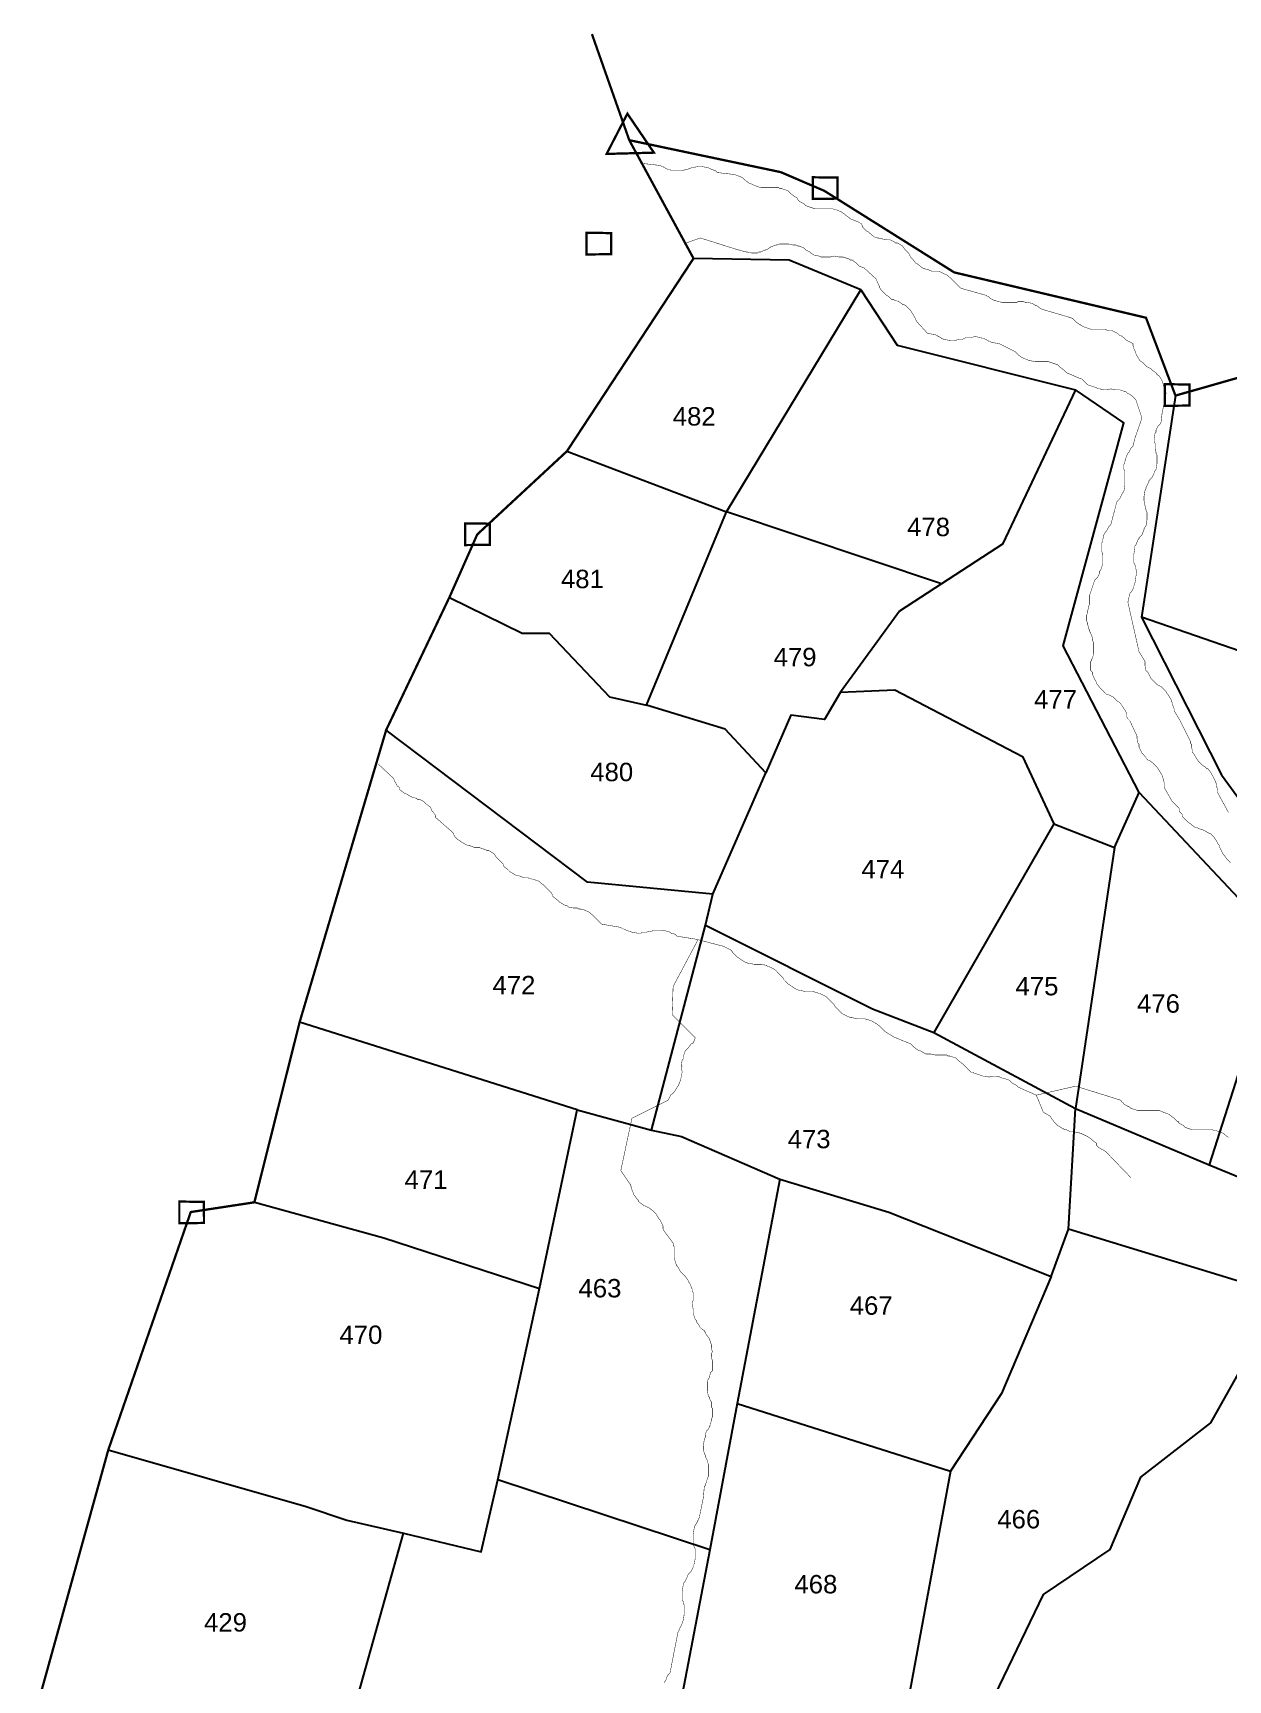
# Model space of a CAD drawing. Header units: inches. Extents: x 617 to 4497, y -923 to 1824.
# Drawn here: x 2401.6 to 2661.3, y 918.7 to 1276.6 of the extents above; entities that cross this region are included whole.
import ezdxf
from ezdxf.enums import TextEntityAlignment as Align

# ---------------------------------------------------------------- set-up
doc = ezdxf.new("R2010")
doc.units = ezdxf.units.IN
doc.header["$LTSCALE"] = 15
doc.header["$MEASUREMENT"] = 0
for name, color, linetype in [('BOUNDARY', 5, 'Continuous'), ('PLOT', 7, 'Continuous'), ('PLOT NO', 7, 'Continuous'), ('STREAM', 130, 'SL')]:
    doc.layers.add(name, color=color, linetype=linetype)
doc.styles.get("Standard").update_dxf_attribs({"font": 'arial.ttf'})
doc.linetypes.add('SL', pattern='A,8e-06,[1,streme line,S=0.066667,R=0,X=0,Y=0],-0.839413', length=0.839421)

msp = doc.modelspace()

# ---------------------------------------------------------------- linework, layer by layer
at = {"layer": 'BOUNDARY', "const_width": 0.5}
msp.add_lwpolyline([(2665.48, 1202.2), (2649.89, 1197.76), (2643.48, 1214.68), (2601.81, 1224.53), (2573.61, 1242.24), (2564.13, 1246.31), (2531.21, 1253.26), (2523.1, 1276.3), (2531.21, 1253.26), (2545.17, 1227.56), (2517.67, 1185.68), (2498.18, 1167.59), (2492.12, 1153.91), (2478.39, 1125.1), (2459.59, 1061.64), (2449.75, 1022.48), (2435.93, 1020.37), (2418.02, 968.71), (2401.89, 910.57)], dxfattribs=at)
at = {"layer": 'PLOT', "color": 3, "const_width": 0.5}
for points in [[(2530.8, 1259.01), (2526.29, 1250.27), (2536.57, 1250.54), (2530.8, 1259.01)], [(2571.11, 1245.19), (2576.45, 1245.14), (2576.47, 1240.55), (2571.11, 1240.5), (2571.11, 1245.19), (2571.11, 1245.19)], [(2521.93, 1233.13), (2527.27, 1233.07), (2527.3, 1228.48), (2521.93, 1228.43), (2521.93, 1233.13), (2521.93, 1233.13)], [(2647.57, 1200.23), (2652.91, 1200.18), (2652.94, 1195.59), (2647.57, 1195.54), (2647.57, 1200.23), (2647.57, 1200.23)], [(2495.56, 1169.98), (2500.9, 1169.93), (2500.92, 1165.34), (2495.56, 1165.29), (2495.56, 1169.98), (2495.56, 1169.98)], [(2433.45, 1022.64), (2438.79, 1022.59), (2438.81, 1018), (2433.45, 1017.94), (2433.45, 1022.64), (2433.45, 1022.64)]]:
    msp.add_lwpolyline(points, dxfattribs=at)
at = {"layer": 'PLOT'}
for points in [[(2519.89, 1042.56), (2536.07, 1038.17), (2547.76, 1082.69), (2549.38, 1089.46), (2560.88, 1115.77), (2552.07, 1125.3), (2534.94, 1130.47), (2552.34, 1172.54), (2581.53, 1220.74), (2565.92, 1227.22), (2545.17, 1227.56)], [(2581.53, 1220.74), (2589.42, 1208.69), (2628.18, 1199.04), (2612.3, 1165.5), (2599.06, 1156.85), (2552.34, 1172.54)], [(2577.11, 1133.33), (2588.91, 1133.81), (2616.65, 1119.38), (2623.45, 1104.72), (2636.65, 1099.54), (2641.97, 1111.51), (2625.48, 1143.41), (2638.64, 1191.86), (2628.18, 1199.04)], [(2649.89, 1197.76), (2642.49, 1149.6), (2659.9, 1115.36), (2675.84, 1093.56), (2708.52, 1082.88), (2725.3, 1086.94), (2714.88, 1105.44), (2712.45, 1125.41), (2642.49, 1149.6)], [(2517.67, 1185.68), (2552.34, 1172.54)], [(2599.06, 1156.85), (2589.92, 1150.95), (2577.11, 1133.33), (2573.6, 1127.4), (2566.35, 1128.32), (2560.88, 1115.77)], [(2492.12, 1153.91), (2507.97, 1146.14), (2513.79, 1146.14), (2526.94, 1132.3), (2534.94, 1130.47)], [(2549.38, 1089.46), (2522.12, 1092.02), (2478.39, 1125.1)], [(2905.41, 1088.84), (2884.37, 1068.89), (2859.84, 1063.89), (2856.59, 1048.14), (2821.92, 1053.83), (2795.04, 1058.97), (2755.12, 1067.92), (2747.41, 1072.53), (2732.64, 1074.26), (2725.99, 1074.37), (2701.87, 1074.31), (2679.5, 1082.16), (2663.66, 1088.51), (2641.97, 1111.51)], [(2623.45, 1104.72), (2597.39, 1059.41)], [(2636.65, 1099.54), (2628.17, 1042.83)], [(2547.76, 1082.69), (2584.05, 1064.54), (2597.39, 1059.41), (2628.17, 1042.83), (2657.23, 1030.65), (2684.6, 1019.42), (2696.25, 998.52), (2698.82, 997.79), (2732.64, 1004.71), (2743.89, 1005.64), (2743.64, 1018.17), (2740.8, 1018.17), (2735.83, 1027.8), (2727.42, 1060), (2725.99, 1074.37)], [(2675.03, 1070.84), (2664.6, 1053.73), (2657.23, 1030.65)], [(2449.49, 859.42), (2455.85, 857.75), (2467.28, 897.58), (2482.14, 950.62), (2499.06, 946.55), (2502.65, 962.18), (2511.73, 1003.73), (2519.89, 1042.56), (2459.59, 1061.64)], [(2763.8, 1003.55), (2763.28, 973.23), (2761.85, 914.84), (2765.74, 878.04), (2764.36, 848.4), (2726.07, 853.94), (2725.45, 856.4), (2686.46, 860.95), (2656.28, 865.62), (2624.79, 873.88), (2606.07, 880.85), (2610.69, 915.47), (2621.2, 937.26), (2635.67, 947.05), (2642.35, 962.78), (2657.54, 974.56), (2665.54, 988.73), (2669.04, 1003.71), (2626.62, 1016.63), (2628.17, 1042.83)], [(2536.07, 1038.17), (2542.55, 1036.8), (2563.94, 1027.51), (2587.63, 1020.36), (2622.85, 1006.37), (2626.62, 1016.63)], [(2563.94, 1027.51), (2554.69, 978.76), (2548.7, 946.99), (2540.51, 904.17), (2528.91, 840.64)], [(2449.75, 1022.48), (2477.85, 1014.8), (2511.73, 1003.73)], [(2622.85, 1006.37), (2612.1, 980.91), (2601.01, 964.06), (2587, 888.44), (2606.07, 880.85)], [(2554.69, 978.76), (2601.01, 964.06)], [(2418.02, 968.71), (2461.03, 956.4), (2469.86, 953.4), (2482.14, 950.62)], [(2548.7, 946.99), (2502.65, 962.18)]]:
    msp.add_lwpolyline(points, dxfattribs=at)
at = {"layer": 'STREAM', "color": 4, "lineweight": 0, "const_width": 0.1}
for points in [[(2661.41, 1107.19), (2659.01, 1111.56), (2659.01, 1112.21), (2658.79, 1113.09), (2658.79, 1113.31), (2658.57, 1113.96), (2657.92, 1115.28), (2657.7, 1115.49), (2657.7, 1115.71), (2657.04, 1116.59), (2656.6, 1116.81), (2656.39, 1117.02), (2655.73, 1117.46), (2655.07, 1118.12), (2654.86, 1118.34), (2654.42, 1118.99), (2653.76, 1120.08), (2653.54, 1120.3), (2653.54, 1120.74), (2653.33, 1121.61), (2653.33, 1122.05), (2653.11, 1122.27), (2653.11, 1122.71), (2650.92, 1127.08), (2649.61, 1129.27), (2649.61, 1129.7), (2649.17, 1130.8), (2649.17, 1131.02), (2648.95, 1131.67), (2648.3, 1132.76), (2648.08, 1132.98), (2647.86, 1133.42), (2647.2, 1134.08), (2646.99, 1134.29), (2646.77, 1134.51), (2645.89, 1134.95), (2645.24, 1135.61), (2645.02, 1135.82), (2644.58, 1136.26), (2643.92, 1137.57), (2643.71, 1137.79), (2643.49, 1138.01), (2643.27, 1139.1), (2643.27, 1139.54), (2643.27, 1139.76), (2643.27, 1139.98), (2641.96, 1142.16), (2639.55, 1152.88), (2639.99, 1154.84), (2640.43, 1155.28), (2640.86, 1156.16), (2640.86, 1156.37), (2641.08, 1157.03), (2641.3, 1158.34), (2641.3, 1158.56), (2641.52, 1159), (2641.3, 1160.09), (2641.3, 1160.31), (2641.3, 1160.53), (2640.86, 1161.4), (2640.86, 1162.5), (2640.86, 1162.71), (2640.86, 1163.37), (2641.08, 1164.68), (2641.08, 1165.12), (2641.3, 1165.34), (2641.74, 1166.43), (2641.96, 1166.65), (2641.96, 1166.87), (2642.18, 1167.09), (2642.61, 1167.52), (2643.05, 1168.62), (2643.05, 1168.84), (2643.49, 1169.49), (2643.71, 1170.8), (2643.71, 1171.02), (2643.71, 1171.46), (2643.71, 1172.33), (2643.49, 1172.77), (2643.49, 1172.99), (2643.27, 1173.86), (2643.05, 1174.96), (2643.05, 1175.18), (2643.05, 1175.83), (2643.27, 1177.14), (2643.49, 1177.58), (2643.49, 1177.8), (2643.92, 1178.67), (2644.14, 1179.11), (2644.14, 1179.33), (2644.36, 1179.55), (2644.8, 1179.98), (2645.24, 1180.86), (2645.24, 1181.08), (2645.67, 1181.73), (2645.89, 1183.05), (2645.89, 1183.48), (2645.89, 1183.7), (2645.89, 1184.79), (2645.67, 1185.23), (2645.67, 1185.45), (2645.46, 1186.32), (2645.46, 1187.42), (2645.24, 1187.64), (2645.24, 1188.29), (2645.46, 1189.6), (2645.67, 1189.82), (2645.67, 1190.26), (2646.11, 1191.13), (2646.33, 1191.35), (2646.55, 1191.57), (2646.77, 1192.01), (2646.99, 1193.98), (2647.86, 1198.35), (2647.64, 1198.57), (2647.64, 1199), (2647.2, 1200.1), (2647.2, 1200.32), (2646.99, 1200.97), (2646.33, 1202.06), (2645.89, 1202.28), (2645.89, 1202.5), (2645.02, 1203.16), (2644.8, 1203.38), (2644.58, 1203.6), (2643.71, 1204.03), (2643.05, 1204.69), (2642.83, 1204.91), (2642.18, 1205.34), (2641.52, 1206.44), (2641.3, 1206.87), (2641.3, 1207.09), (2640.86, 1207.97), (2640.86, 1208.4), (2640.65, 1208.62), (2640.65, 1209.06), (2639.33, 1209.72), (2638.9, 1210.15), (2638.02, 1210.81), (2637.8, 1210.81), (2637.37, 1211.25), (2636.05, 1211.9), (2635.84, 1211.9), (2635.4, 1211.9), (2634.52, 1212.12), (2634.09, 1212.12), (2633.87, 1212.12), (2632.99, 1212.12), (2631.9, 1212.12), (2631.68, 1212.12), (2631.03, 1212.34), (2629.71, 1212.78), (2629.5, 1213), (2629.06, 1213.21), (2628.4, 1213.65), (2627.97, 1214.09), (2627.53, 1214.53), (2626.22, 1214.96), (2620.97, 1216.49), (2620.53, 1216.71), (2619.66, 1217.37), (2619.44, 1217.37), (2618.78, 1217.81), (2617.47, 1218.02), (2617.25, 1218.02), (2616.82, 1218.24), (2615.72, 1218.24), (2615.5, 1218.02), (2615.29, 1218.02), (2614.19, 1218.02), (2613.32, 1218.02), (2613.1, 1218.02), (2612.23, 1218.02), (2611.13, 1218.24), (2610.7, 1218.46), (2610.48, 1218.46), (2609.6, 1218.9), (2609.17, 1219.34), (2608.95, 1219.34), (2608.73, 1219.55), (2603.26, 1221.08), (2602.83, 1221.52), (2602.39, 1221.96), (2601.73, 1222.61), (2601.51, 1222.83), (2601.08, 1223.27), (2599.98, 1224.14), (2599.76, 1224.14), (2599.33, 1224.36), (2598.45, 1224.8), (2598.02, 1224.8), (2597.8, 1224.8), (2596.92, 1224.8), (2595.83, 1225.24), (2595.61, 1225.24), (2594.96, 1225.46), (2593.86, 1226.33), (2593.64, 1226.55), (2593.42, 1226.55), (2592.77, 1227.42), (2592.55, 1227.64), (2592.33, 1227.86), (2592.11, 1228.3), (2591.89, 1228.74), (2591.24, 1229.39), (2591.02, 1229.61), (2590.58, 1230.27), (2589.49, 1230.92), (2589.05, 1230.92), (2588.83, 1231.14), (2587.96, 1231.58), (2587.52, 1231.58), (2587.3, 1231.58), (2586.21, 1231.8), (2585.34, 1232.01), (2585.12, 1232.01), (2584.46, 1232.23), (2583.37, 1233.11), (2583.15, 1233.33), (2582.71, 1233.55), (2582.06, 1234.2), (2581.84, 1234.42), (2581.84, 1234.64), (2581.62, 1235.08), (2580.96, 1235.51), (2579.22, 1236.17), (2579, 1236.39), (2578.12, 1237.04), (2577.9, 1237.26), (2577.25, 1237.7), (2576.15, 1238.14), (2575.72, 1238.14), (2575.5, 1238.35), (2574.41, 1238.35), (2573.97, 1238.35), (2573.75, 1238.35), (2572.88, 1238.35), (2571.78, 1238.35), (2571.56, 1238.35), (2570.91, 1238.57), (2569.6, 1239.01), (2569.38, 1239.23), (2569.16, 1239.45), (2568.28, 1239.89), (2568.07, 1240.1), (2567.85, 1240.32), (2567.63, 1240.76), (2567.19, 1240.98), (2566.32, 1241.63), (2566.1, 1241.85), (2565.66, 1242.29), (2564.35, 1242.73), (2563.91, 1242.73), (2563.69, 1242.95), (2562.6, 1242.95), (2562.38, 1242.95), (2562.16, 1242.95), (2561.07, 1242.95), (2560.2, 1242.95), (2559.76, 1242.95), (2559.1, 1243.16), (2558.01, 1243.6), (2557.57, 1243.82), (2557.35, 1243.82), (2556.48, 1244.48), (2556.26, 1244.69), (2556.04, 1244.91), (2555.82, 1245.13), (2554.07, 1245.79), (2550.36, 1246.22), (2549.92, 1246.66), (2549.05, 1246.88), (2548.83, 1247.1), (2548.17, 1247.32), (2546.86, 1247.54), (2546.42, 1247.54), (2546.2, 1247.54), (2545.11, 1247.32), (2544.67, 1247.32), (2544.46, 1247.1), (2543.58, 1246.88), (2542.71, 1246.66), (2542.49, 1246.66), (2541.61, 1246.66), (2540.3, 1246.66), (2540.08, 1246.88), (2539.65, 1246.88), (2538.77, 1247.32), (2538.55, 1247.54), (2538.33, 1247.54), (2537.9, 1247.76), (2534.18, 1248.19)], [(2543.58, 1230.92), (2546.64, 1232.01), (2554.95, 1229.39), (2555.17, 1229.39), (2555.82, 1229.17), (2556.7, 1228.95), (2556.92, 1228.95), (2557.79, 1228.74), (2559.1, 1228.74), (2559.32, 1228.95), (2559.76, 1228.95), (2560.63, 1229.39), (2560.85, 1229.39), (2561.29, 1229.61), (2561.94, 1230.05), (2563.04, 1230.48), (2563.26, 1230.48), (2563.91, 1230.7), (2565.22, 1230.7), (2565.44, 1230.7), (2565.88, 1230.7), (2566.75, 1230.48), (2567.19, 1230.48), (2567.41, 1230.48), (2567.85, 1230.27), (2568.07, 1230.27), (2569.16, 1229.83), (2569.6, 1229.39), (2570.47, 1228.95), (2570.69, 1228.74), (2571.34, 1228.3), (2572.44, 1228.08), (2572.88, 1227.86), (2573.09, 1227.86), (2574.19, 1227.86), (2574.62, 1227.86), (2574.84, 1227.86), (2575.72, 1228.08), (2576.81, 1227.86), (2577.03, 1227.86), (2577.68, 1227.86), (2579, 1227.42), (2579.22, 1227.21), (2579.65, 1227.21), (2580.53, 1226.55), (2580.75, 1226.33), (2580.96, 1226.11), (2581.18, 1225.89), (2582.28, 1225.46), (2584.9, 1223.05), (2585.12, 1222.4), (2585.55, 1221.52), (2585.55, 1221.3), (2585.99, 1220.65), (2586.87, 1219.77), (2587.09, 1219.55), (2587.52, 1219.34), (2588.18, 1218.68), (2588.62, 1218.68), (2588.83, 1218.46), (2589.71, 1218.24), (2590.58, 1217.59), (2590.8, 1217.59), (2591.46, 1217.15), (2592.33, 1216.27), (2592.55, 1215.84), (2592.77, 1215.62), (2593.21, 1214.74), (2593.42, 1214.53), (2593.42, 1214.31), (2593.64, 1213.87), (2596.05, 1211.25), (2597.58, 1211.03), (2598.02, 1210.81), (2598.89, 1210.37), (2599.11, 1210.15), (2599.76, 1209.93), (2601.08, 1209.72), (2601.51, 1209.72), (2601.73, 1209.72), (2602.83, 1209.93), (2603.04, 1209.93), (2603.48, 1209.93), (2604.36, 1210.37), (2605.23, 1210.37), (2605.45, 1210.37), (2606.32, 1210.59), (2607.63, 1210.37), (2607.85, 1210.15), (2608.29, 1210.15), (2609.17, 1209.72), (2609.38, 1209.5), (2609.6, 1209.5), (2610.04, 1209.28), (2611.57, 1209.06), (2614.63, 1207.53), (2615.07, 1207.31), (2615.72, 1206.66), (2615.94, 1206.44), (2616.6, 1206), (2617.69, 1205.56), (2618.13, 1205.34), (2618.35, 1205.34), (2619.44, 1205.13), (2619.88, 1205.13), (2620.1, 1205.13), (2620.97, 1205.13), (2622.06, 1205.13), (2622.28, 1205.13), (2622.94, 1204.91), (2624.25, 1204.47), (2624.47, 1204.25), (2624.69, 1204.03), (2625.56, 1203.38), (2625.78, 1203.16), (2626, 1202.94), (2626.22, 1202.72), (2629.28, 1201.41), (2629.5, 1201.41), (2629.93, 1200.97), (2630.59, 1200.32), (2630.81, 1200.1), (2631.46, 1199.88), (2632.78, 1199.44), (2632.99, 1199.22), (2633.43, 1199.22), (2634.31, 1199), (2634.74, 1199), (2634.96, 1199), (2635.84, 1199.22), (2636.93, 1199), (2637.15, 1199), (2637.8, 1199), (2639.12, 1198.57), (2639.33, 1198.35), (2639.77, 1198.13), (2640.43, 1197.69), (2640.86, 1197.26), (2641.3, 1196.82), (2642.61, 1192.88), (2641.08, 1188.51), (2640.65, 1186.76), (2640.21, 1186.32), (2639.77, 1185.45), (2639.55, 1185.23), (2639.33, 1184.79), (2638.9, 1183.48), (2638.9, 1183.05), (2638.68, 1182.83), (2638.68, 1181.73), (2638.9, 1181.3), (2638.9, 1181.08), (2638.9, 1180.2), (2638.9, 1179.11), (2638.9, 1178.89), (2638.9, 1178.24), (2638.68, 1176.92), (2638.46, 1176.71), (2638.24, 1176.27), (2637.8, 1175.39), (2637.58, 1175.18), (2637.37, 1174.96), (2637.15, 1174.74), (2636.71, 1172.99), (2635.84, 1169.71), (2635.4, 1169.27), (2634.96, 1168.4), (2634.74, 1168.18), (2634.31, 1167.52), (2634.09, 1166.43), (2634.09, 1165.99), (2633.87, 1165.77), (2633.87, 1164.68), (2633.87, 1164.24), (2633.87, 1164.03), (2634.09, 1163.15), (2634.09, 1162.06), (2634.09, 1161.84), (2634.09, 1161.18), (2633.65, 1159.87), (2633.43, 1159.65), (2633.43, 1159.22), (2632.99, 1158.34), (2632.78, 1158.12), (2632.56, 1157.9), (2632.34, 1157.69), (2631.25, 1154.41), (2631.25, 1152.44), (2631.03, 1152), (2630.81, 1150.91), (2630.81, 1150.69), (2630.59, 1150.03), (2630.59, 1148.72), (2630.81, 1148.5), (2630.81, 1148.07), (2631.03, 1147.19), (2631.25, 1146.76), (2631.25, 1146.54), (2631.68, 1145.66), (2631.9, 1144.79), (2631.9, 1144.57), (2632.12, 1143.91), (2632.12, 1142.38), (2632.12, 1142.16), (2632.12, 1141.73), (2631.9, 1140.85), (2631.68, 1140.42), (2631.68, 1140.2), (2631.46, 1139.98), (2631.46, 1138.01), (2631.9, 1137.57), (2631.9, 1137.14), (2632.34, 1136.04), (2632.56, 1135.82), (2632.78, 1135.17), (2633.65, 1134.08), (2633.87, 1133.86), (2634.09, 1133.64), (2634.74, 1132.98), (2635.18, 1132.76), (2635.4, 1132.76), (2636.27, 1132.33), (2636.93, 1131.67), (2637.15, 1131.45), (2637.8, 1131.02), (2638.46, 1130.14), (2638.68, 1129.7), (2638.9, 1129.49), (2639.33, 1128.61), (2639.33, 1128.17), (2639.33, 1127.95), (2639.55, 1127.52), (2639.99, 1127.08), (2641.52, 1123.8), (2641.52, 1123.36), (2641.74, 1122.27), (2641.96, 1122.05), (2641.96, 1121.4), (2642.61, 1120.08), (2642.83, 1119.87), (2643.05, 1119.65), (2643.71, 1118.77), (2643.92, 1118.55), (2644.14, 1118.55), (2645.02, 1117.9), (2645.67, 1117.24), (2645.89, 1117.02), (2646.33, 1116.37), (2646.99, 1115.28), (2646.99, 1115.06), (2647.2, 1114.62), (2647.42, 1113.74), (2647.42, 1113.31), (2647.42, 1113.09), (2647.42, 1112.65), (2649.17, 1109.59), (2650.7, 1108.06), (2650.7, 1107.41), (2651.36, 1106.75), (2651.36, 1106.31), (2651.79, 1105.87), (2652.67, 1105), (2653.11, 1104.78), (2653.33, 1104.56), (2654.2, 1103.91), (2654.64, 1103.91), (2654.86, 1103.69), (2655.73, 1103.47), (2656.6, 1103.03), (2656.82, 1102.81), (2657.48, 1102.6), (2658.35, 1101.72), (2658.57, 1101.28), (2658.79, 1101.07), (2659.23, 1100.19), (2659.45, 1099.97), (2659.45, 1099.75), (2659.66, 1099.32), (2659.88, 1098.88), (2660.32, 1098), (2660.54, 1097.79), (2660.98, 1097.13), (2661.85, 1096.26)], [(2476.69, 1117.68), (2479.96, 1114.62), (2480.18, 1114.18), (2480.18, 1113.96), (2480.4, 1113.74), (2480.84, 1112.87), (2481.28, 1112.65), (2481.28, 1112.21), (2482.37, 1111.34), (2483.03, 1111.12), (2483.24, 1110.9), (2484.12, 1110.47), (2484.99, 1110.25), (2485.21, 1110.03), (2485.65, 1110.03), (2486.52, 1109.59), (2486.74, 1109.37), (2486.96, 1109.15), (2488.05, 1108.28), (2488.27, 1107.62), (2488.49, 1107.41), (2489.15, 1106.53), (2489.15, 1106.09), (2492.64, 1103.03), (2492.86, 1102.81), (2493.08, 1102.6), (2493.08, 1102.38), (2493.3, 1101.94), (2493.96, 1101.28), (2494.39, 1101.07), (2494.61, 1100.85), (2495.7, 1100.19), (2496.36, 1099.97), (2496.58, 1099.97), (2497.67, 1099.53), (2498.55, 1099.53), (2498.77, 1099.53), (2499.2, 1099.32), (2500.08, 1099.1), (2500.3, 1098.88), (2500.73, 1098.88), (2501.83, 1098.22), (2502.26, 1097.57), (2502.48, 1097.35), (2503.14, 1096.69), (2503.57, 1096.26), (2503.79, 1096.04), (2503.79, 1095.82), (2504.01, 1095.38), (2504.89, 1094.73), (2505.11, 1094.51), (2505.32, 1094.29), (2506.42, 1093.63), (2507.07, 1093.41), (2507.29, 1093.41), (2508.38, 1092.98), (2509.26, 1092.98), (2509.48, 1092.76), (2509.91, 1092.76), (2510.79, 1092.54), (2511.01, 1092.32), (2511.44, 1092.32), (2512.54, 1091.45), (2512.98, 1091.01), (2513.19, 1090.79), (2513.85, 1090.13), (2514.29, 1089.7), (2514.51, 1089.26), (2514.51, 1089.04), (2514.72, 1088.82), (2515.6, 1088.17), (2515.82, 1087.95), (2516.04, 1087.73), (2517.13, 1087.07), (2517.78, 1086.86), (2518, 1086.64), (2519.1, 1086.42), (2519.97, 1086.42), (2520.19, 1086.2), (2520.63, 1086.2), (2521.5, 1085.98), (2521.94, 1085.76), (2522.16, 1085.76), (2523.25, 1084.89), (2523.69, 1084.45), (2523.91, 1084.23), (2524.56, 1083.58), (2525, 1083.14), (2525.22, 1082.92), (2529.15, 1082.26), (2529.59, 1082.05), (2529.81, 1082.05), (2530.03, 1081.83), (2531.12, 1081.39), (2531.34, 1081.39), (2531.78, 1081.17), (2533.09, 1080.95), (2533.74, 1080.95), (2533.96, 1081.17), (2534.84, 1081.17), (2535.93, 1081.39), (2536.15, 1081.39), (2536.37, 1081.61), (2537.46, 1081.61), (2537.68, 1081.61), (2538.12, 1081.61), (2539.43, 1081.39), (2540.08, 1081.17), (2540.3, 1080.95), (2541.18, 1080.73), (2541.61, 1080.3), (2545.77, 1079.64), (2551.67, 1078.11), (2553.42, 1077.24), (2553.64, 1076.8), (2553.86, 1076.58), (2554.07, 1076.36), (2554.73, 1075.71), (2555.17, 1075.49), (2555.39, 1075.27), (2556.48, 1074.61), (2557.14, 1074.39), (2557.35, 1074.39), (2558.45, 1074.18), (2559.32, 1074.18), (2559.54, 1074.18), (2559.98, 1074.18), (2561.07, 1073.96), (2561.29, 1073.74), (2561.51, 1073.74), (2562.82, 1073.08), (2563.26, 1072.65), (2563.47, 1072.43), (2564.13, 1071.77), (2564.57, 1071.33), (2564.79, 1070.9), (2565.01, 1070.68), (2565.22, 1070.46), (2565.88, 1069.8), (2566.32, 1069.58), (2566.54, 1069.37), (2567.63, 1068.71), (2568.28, 1068.49), (2568.5, 1068.49), (2569.6, 1068.27), (2570.47, 1068.27), (2570.69, 1068.27), (2571.13, 1068.27), (2572, 1068.05), (2572.44, 1067.84), (2572.66, 1067.84), (2573.97, 1067.18), (2574.41, 1066.74), (2574.62, 1066.52), (2575.28, 1065.87), (2575.72, 1065.43), (2575.94, 1064.99), (2576.15, 1064.78), (2576.37, 1064.56), (2577.03, 1063.9), (2577.25, 1063.68), (2577.47, 1063.46), (2578.78, 1062.81), (2579.43, 1062.59), (2579.65, 1062.59), (2580.75, 1062.37), (2581.62, 1062.37), (2581.84, 1062.37), (2582.28, 1062.37), (2583.15, 1062.15), (2583.59, 1061.93), (2583.81, 1061.93), (2584.9, 1061.28), (2585.55, 1060.84), (2585.77, 1060.62), (2586.43, 1059.97), (2586.87, 1059.53), (2588.62, 1058.44), (2592.33, 1056.91), (2592.55, 1056.69), (2592.77, 1056.47), (2592.99, 1056.25), (2593.86, 1055.59), (2594.3, 1055.38), (2594.52, 1055.38), (2595.61, 1054.72), (2596.49, 1054.72), (2596.7, 1054.72), (2597.58, 1054.5), (2598.67, 1054.5), (2598.89, 1054.5), (2599.11, 1054.5), (2600.2, 1054.5), (2600.42, 1054.28), (2600.86, 1054.28), (2602.17, 1053.84), (2602.61, 1053.41), (2602.83, 1053.19), (2603.7, 1052.53), (2604.14, 1052.1), (2604.36, 1051.88), (2604.57, 1051.66), (2604.79, 1051.44), (2605.45, 1050.78), (2605.89, 1050.78), (2606.1, 1050.57), (2607.42, 1050.13), (2608.07, 1049.91), (2608.29, 1049.91), (2609.38, 1049.69), (2610.26, 1049.91), (2610.48, 1049.91), (2610.91, 1049.91), (2611.79, 1049.69), (2612.23, 1049.47), (2612.44, 1049.47), (2613.76, 1049.04), (2614.19, 1048.6), (2614.41, 1048.38), (2615.29, 1047.94), (2615.72, 1047.5), (2619.66, 1045.76), (2621.19, 1042.04), (2622.72, 1041.17), (2622.94, 1040.73), (2623.59, 1039.85), (2623.81, 1039.63), (2624.25, 1039.2), (2625.34, 1038.54), (2625.78, 1038.32), (2626, 1038.32), (2626.87, 1037.89), (2627.31, 1037.89), (2627.53, 1037.89), (2628.4, 1037.67), (2629.5, 1037.45), (2629.71, 1037.23), (2630.37, 1037.01), (2631.46, 1036.36), (2631.68, 1036.14), (2631.9, 1035.92), (2632.78, 1035.26), (2632.78, 1034.83), (2632.99, 1034.61), (2633.21, 1034.39), (2634.74, 1033.51), (2640.21, 1027.83)], [(2546.2, 1079.64), (2540.74, 1069.37), (2540.52, 1063.25), (2545.55, 1058.22), (2545.11, 1057.12), (2544.67, 1056.91), (2544.02, 1056.03), (2543.8, 1055.81), (2543.36, 1055.38), (2542.93, 1054.06), (2542.93, 1053.63), (2542.71, 1053.41), (2542.49, 1052.31), (2542.71, 1052.1), (2542.49, 1051.88), (2542.71, 1050.78), (2542.49, 1049.91), (2542.49, 1049.69), (2542.27, 1048.82), (2541.83, 1047.72), (2541.61, 1047.5), (2541.39, 1047.07), (2540.96, 1046.41), (2540.52, 1045.97), (2540.3, 1045.97), (2540.08, 1045.54), (2539.65, 1044.66), (2531.78, 1040.73), (2529.37, 1029.36), (2531.34, 1026.52), (2531.56, 1026.08), (2531.78, 1025.21), (2531.99, 1024.77), (2532.21, 1024.11), (2532.87, 1023.24), (2533.09, 1023.02), (2533.31, 1022.58), (2534.18, 1021.93), (2534.4, 1021.71), (2534.62, 1021.71), (2535.49, 1021.27), (2536.37, 1020.62), (2536.59, 1020.4), (2537.02, 1019.96), (2537.68, 1018.87), (2537.9, 1018.65), (2538.12, 1018.21), (2538.55, 1017.34), (2538.55, 1016.9), (2538.55, 1016.68), (2538.77, 1016.24), (2540.74, 1013.62), (2540.96, 1012.75), (2540.96, 1012.31), (2540.96, 1011.22), (2540.96, 1011), (2540.96, 1010.34), (2541.39, 1009.03), (2541.61, 1008.59), (2541.83, 1008.37), (2542.27, 1007.5), (2542.49, 1007.28), (2542.71, 1007.06), (2543.36, 1006.41), (2544.02, 1005.53), (2544.02, 1005.31), (2544.46, 1004.66), (2544.89, 1003.56), (2544.89, 1003.13), (2545.11, 1002.91), (2545.11, 1001.81), (2545.11, 1001.38), (2545.11, 1001.16), (2544.89, 1000.94), (2544.89, 1000.28), (2545.11, 999.19), (2545.11, 998.97), (2545.11, 998.32), (2545.55, 997.01), (2545.77, 996.79), (2545.77, 996.57), (2546.42, 995.69), (2546.64, 995.26), (2546.86, 995.04), (2547.52, 994.6), (2547.95, 993.73), (2548.17, 993.51), (2548.61, 992.85), (2549.05, 991.54), (2549.05, 991.32), (2549.05, 990.88), (2549.27, 990.01), (2549.05, 989.57), (2549.05, 989.35), (2549.05, 988.92), (2549.27, 988.04), (2549.27, 985.86), (2548.83, 985.42), (2548.61, 984.33), (2548.39, 984.11), (2548.17, 983.45), (2548.17, 982.14), (2548.17, 981.7), (2548.17, 981.48), (2548.39, 980.39), (2548.61, 980.17), (2548.61, 979.95), (2549.05, 979.08), (2549.05, 977.99), (2549.27, 977.77), (2549.27, 977.11), (2549.27, 975.8), (2549.05, 975.36), (2549.05, 975.14), (2548.83, 974.05), (2548.61, 973.83), (2548.61, 973.61), (2548.39, 973.18), (2547.95, 972.74), (2547.73, 971.86), (2547.73, 971.43), (2547.52, 970.99), (2547.3, 969.46), (2547.3, 969.24), (2547.3, 968.8), (2547.52, 967.93), (2547.73, 967.49), (2547.73, 967.27), (2548.17, 966.4), (2548.39, 965.52), (2548.39, 965.09), (2548.39, 964.43), (2548.39, 963.12), (2548.39, 962.9), (2548.17, 962.46), (2547.95, 961.59), (2547.73, 961.15), (2547.73, 960.93), (2547.52, 960.72), (2547.3, 958.31), (2546.42, 953.94), (2546.2, 953.5), (2545.77, 952.63), (2545.55, 952.41), (2545.33, 951.75), (2545.11, 950.44), (2545.11, 950), (2545.11, 949.78), (2545.11, 948.69), (2545.11, 948.47), (2545.11, 948.04), (2545.55, 947.16), (2545.55, 946.29), (2545.55, 945.85), (2545.55, 945.19), (2545.33, 943.88), (2545.11, 943.66), (2545.11, 943.23), (2544.67, 942.35), (2544.46, 942.13), (2544.24, 941.91), (2544.02, 941.7), (2543.8, 941.04), (2543.36, 940.17), (2543.14, 939.95), (2542.93, 939.29), (2542.71, 937.98), (2542.71, 937.76), (2542.71, 937.32), (2542.71, 936.45), (2542.71, 936.01), (2542.93, 935.79), (2543.14, 934.92), (2543.14, 933.83), (2543.14, 933.61), (2543.14, 932.95), (2542.93, 931.64), (2542.71, 931.2), (2542.71, 930.98), (2542.27, 930.11), (2542.05, 929.67), (2542.05, 929.45), (2541.83, 929.23), (2540.96, 924.86), (2540.08, 920.27), (2539.65, 919.83), (2539.21, 918.96), (2539.21, 918.74), (2538.77, 918.09)], [(2661.41, 1036.57), (2660.54, 1037.23), (2660.32, 1037.45), (2659.88, 1037.67), (2658.57, 1038.1), (2658.13, 1038.1), (2657.92, 1038.32), (2656.82, 1038.32), (2656.39, 1038.32), (2656.17, 1038.32), (2655.29, 1038.32), (2654.2, 1038.32), (2653.98, 1038.32), (2653.33, 1038.32), (2652.01, 1038.76), (2651.79, 1038.98), (2651.58, 1039.2), (2650.7, 1039.63), (2650.48, 1040.07), (2650.26, 1040.07), (2649.83, 1040.51), (2649.61, 1040.73), (2648.73, 1041.38), (2648.52, 1041.6), (2647.86, 1041.82), (2646.77, 1042.26), (2646.33, 1042.48), (2646.11, 1042.48), (2645.02, 1042.48), (2644.58, 1042.48), (2644.36, 1042.48), (2643.49, 1042.48), (2642.39, 1042.48), (2642.18, 1042.48), (2641.52, 1042.48), (2640.21, 1042.91), (2639.99, 1043.13), (2639.55, 1043.35), (2638.68, 1043.79), (2638.46, 1044.23), (2638.24, 1044.23), (2638.02, 1044.66), (2634.52, 1045.76), (2628.18, 1047.72), (2619.66, 1045.76)]]:
    msp.add_lwpolyline(points, dxfattribs=at)

# ---------------------------------------------------------------- texts
at = {"layer": 'PLOT NO'}
for s, p in [('482', (2545.32, 1193.25)), ('478', (2596.24, 1169.22)), ('481', (2521.03, 1157.92)), ('479', (2567.24, 1140.95)), ('477', (2623.83, 1131.77)), ('480', (2527.4, 1115.98)), ('474', (2586.32, 1094.89)), ('472', (2506.16, 1069.68)), ('475', (2619.8, 1069.45)), ('476', (2646.2, 1065.68)), ('473', (2570.29, 1036.23)), ('471', (2487.05, 1027.4)), ('463', (2524.84, 1003.82)), ('467', (2583.78, 1000.05)), ('470', (2472.91, 993.71)), ('466', (2615.84, 953.64)), ('468', (2571.76, 939.51)), ('429', (2443.48, 931.22))]:
    msp.add_text(s, height=4, dxfattribs=at).set_placement(p, align=Align.MIDDLE_CENTER)

doc.saveas('drawing.dxf')
